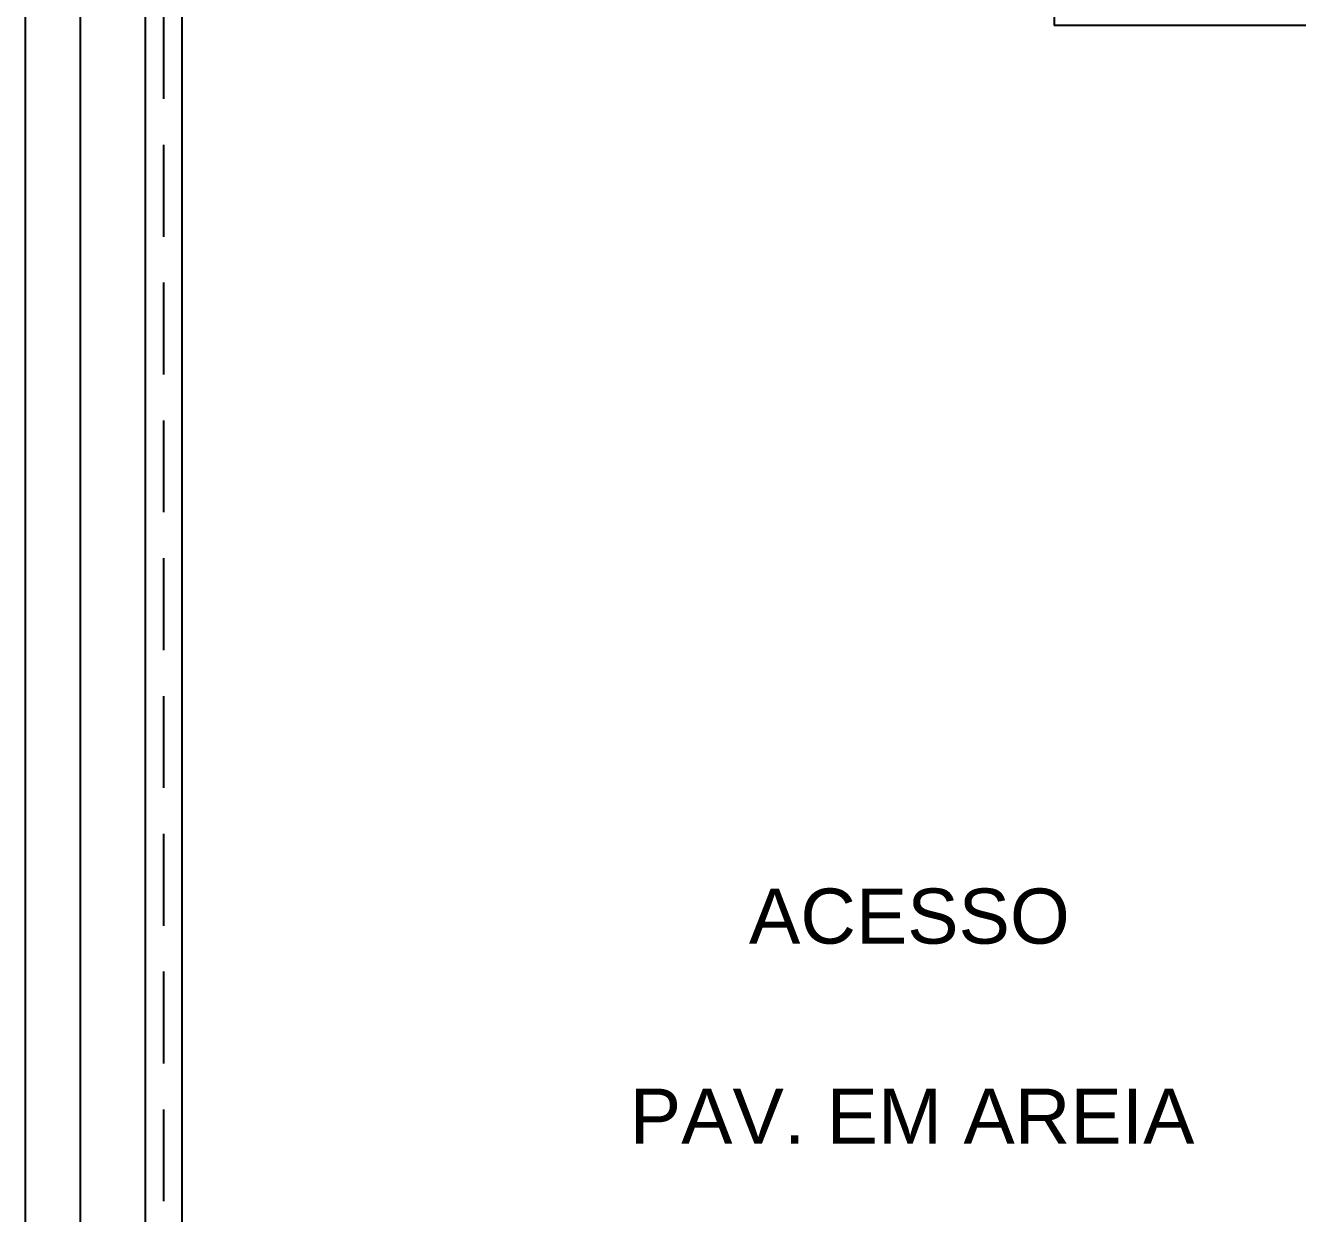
# Model space of a CAD drawing. Header units: millimetres. Extents: x -1292 to 2253, y 326 to 453.
# Drawn here: x 2092.149 to 2095.611, y 342.988 to 346.221 of the extents above; entities that cross this region are included whole.
import ezdxf

# ---------------------------------------------------------------- set-up
doc = ezdxf.new("R2010")
doc.units = ezdxf.units.MM
doc.header["$LTSCALE"] = 0.5
doc.linetypes.add('HIDDENX2', pattern=[0.75, 0.5, -0.25])
for name, color, linetype in [('-HIDRO', 8, 'Continuous'), ('Eixo', 4, 'HIDDENX2'), ('Esgoto', 5, 'ByLayer')]:
    doc.layers.add(name, color=color, linetype=linetype)
doc.styles.add('CARIMBO_DADOS', font='arial.ttf', dxfattribs={"height": 0.1})

msp = doc.modelspace()

# ---------------------------------------------------------------- linework, layer by layer
at = {"layer": '-HIDRO', "ltscale": 0.05}
for p, q in [((2092.1487, 339.4712), (2092.1487, 364.4712)), ((2092.2987, 339.9712), (2092.2987, 358.2212)), ((2094.9487, 350.7212), (2094.9487, 346.2212)), ((2098.3987, 346.2212), (2094.9487, 346.2212))]:
    msp.add_line(p, q, dxfattribs=at)
at = {"layer": 'Eixo'}
msp.add_line((2092.5242, 355.2713), (2092.5242, 338.9121), dxfattribs=at)
at = {"layer": 'Esgoto', "color": 3}
for points in [[(2092.4742, 355.2713, 0), (2092.4742, 338.9121, 0)], [(2092.5742, 355.2713, 0), (2092.5742, 338.9121, 0)]]:
    msp.add_polyline3d(points, dxfattribs=at)

# ---------------------------------------------------------------- texts
at = {"layer": '-HIDRO', "char_height": 0.15, "attachment_point": 5, "style": 'CARIMBO_DADOS'}
for s, insert in [('ACESSO', (2094.5547, 343.7964)), ('PAV. EM AREIA', (2094.5622, 343.2528))]:
    msp.add_mtext(s, dxfattribs=dict(at, insert=insert))

doc.saveas('drawing.dxf')
